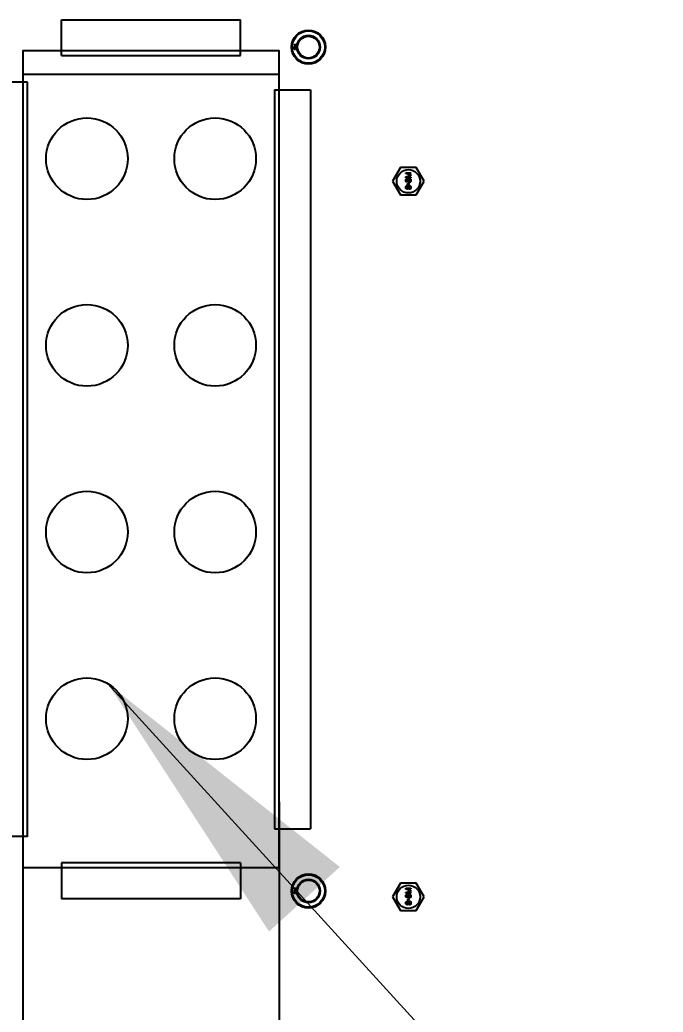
# Model space of a CAD drawing. Extents: x 59521 to 184406, y -1257 to 56672.
# Drawn here: x 70215.5 to 70381, y 9090 to 9345.2 of the extents above; entities that cross this region are included whole.
import ezdxf

# ---------------------------------------------------------------- set-up
doc = ezdxf.new("R2010")
doc.units = 0
doc.header["$MEASUREMENT"] = 0
doc.header["$PDMODE"] = 2
doc.header["$PDSIZE"] = 0.2
doc.layers.get('0').update_dxf_attribs({"linetype": 'CONTINUOUS'})
doc.layers.get('DEFPOINTS').update_dxf_attribs({"linetype": 'CONTINUOUS'})
for name, color, linetype in [('2401-00389_NFHS-M6-8_0', 7, 'CONTINUOUS'), ('2403-00165_B-M5-1_0', 7, 'CONTINUOUS'), ('4209-DBFS01_0', 7, 'CONTINUOUS'), ('4215-12648_0', 7, 'CONTINUOUS'), ('DT-240_0', 7, 'CONTINUOUS')]:
    doc.layers.add(name, color=color, linetype=linetype)
doc.layers.add('THICK', color=7, linetype='CONTINUOUS', lineweight=0)
doc.styles.get("Standard").update_dxf_attribs({"font": '', "height": 60})
doc.styles.add('仿宋', font='', dxfattribs={"width": 0.8})
doc.styles.get('Standard').set_extended_font_data('SimSun')
doc.styles.get('仿宋').set_extended_font_data('SimSun')
doc.dimstyles.new('12倍', dxfattribs={"dimscale": 21, "dimtxt": 3.5, "dimasz": 2.5, "dimexe": 1.5, "dimexo": 0, "dimgap": 1, "dimtad": 1, "dimtoh": 1, "dimdsep": 46, "dimtxsty": '仿宋', "dimcen": 2.5, "dimdle": 5, "dimclrd": 4, "dimclre": 4, "dimclrt": 3, "dimadec": 0, "dimazin": 0, "dimtfac": 1, "dimtmove": 0, "dimatfit": 3, "dimfxl": 1, "dimtolj": 1, "dimarcsym": 0})
doc.dimstyles.new('DJ', dxfattribs={"dimtxt": 75, "dimasz": 75, "dimexe": 20, "dimexo": 0, "dimgap": 20, "dimtad": 1, "dimdec": 1, "dimtxsty": 'Standard', "dimcen": 10, "dimclrd": 95, "dimclre": 95, "dimclrt": 95, "dimadec": 0, "dimazin": 0, "dimtfac": 1, "dimtdec": 1, "dimtmove": 1, "dimatfit": 3, "dimfxl": 1, "dimlwd": 13, "dimlwe": 15, "dimarcsym": 0})

# ---------------------------------------------------------------- blocks, each defined once
blk = doc.blocks.new('ju7888')
at = {"color": 6}
blk.add_lwpolyline([(291.29, -1195.58), (357.29, -1195.58), (357.29, -985.58), (291.29, -985.58)], close=True, dxfattribs=at)
at = {"layer": '2401-00389_NFHS-M6-8_0', "color": 87, "linetype": 'Continuous'}
for p, q in [((388.47, -1015.58), (386.45, -1019.08)), ((392.51, -1015.58), (388.47, -1015.58)), ((389.84, -1017.12), (389.84, -1016.88)), ((389.84, -1016.88), (391.14, -1016.88)), ((391, -1017.53), (389.84, -1017.12)), ((389.84, -1017.93), (391, -1017.53)), ((389.84, -1018.18), (389.84, -1017.93)), ((390.12, -1017.04), (391.14, -1017.42)), ((391.14, -1017.04), (390.12, -1017.04)), ((391.14, -1017.63), (390.12, -1018.01)), ((390.12, -1018.01), (391.14, -1018.01)), ((391.14, -1016.88), (391.14, -1017.04)), ((391.14, -1017.42), (391.14, -1017.63)), ((391.14, -1018.01), (391.14, -1018.18)), ((394.53, -1019.08), (392.51, -1015.58)), ((386.45, -1019.08), (388.47, -1022.58)), ((391.14, -1018.18), (389.84, -1018.18)), ((389.84, -1018.83), (389.87, -1018.69)), ((389.84, -1018.93), (389.84, -1018.83)), ((389.87, -1019.07), (389.84, -1018.93)), ((389.84, -1020.61), (389.87, -1020.48)), ((389.84, -1020.72), (389.84, -1020.61)), ((389.87, -1018.69), (389.95, -1018.55)), ((389.95, -1019.2), (389.87, -1019.07)), ((389.87, -1020.48), (389.95, -1020.34)), ((389.95, -1018.55), (390.06, -1018.47)), ((390.06, -1019.29), (389.95, -1019.2)), ((389.95, -1020.34), (390.03, -1020.26)), ((390, -1018.72), (389.98, -1018.8)), ((389.98, -1018.8), (389.98, -1018.96)), ((389.98, -1018.96), (390, -1019.04)), ((390, -1020.5), (389.98, -1020.61)), ((389.98, -1020.61), (389.98, -1020.72)), ((390.06, -1018.64), (390, -1018.72)), ((390, -1019.04), (390.06, -1019.12)), ((390.09, -1020.4), (390, -1020.5)), ((390.03, -1020.26), (390.17, -1020.21)), ((390.06, -1018.47), (390.2, -1018.42)), ((390.14, -1018.58), (390.06, -1018.64)), ((390.06, -1019.12), (390.14, -1019.18)), ((390.14, -1019.31), (390.06, -1019.29)), ((390.17, -1020.34), (390.09, -1020.4)), ((390.23, -1018.55), (390.14, -1018.58)), ((390.14, -1019.18), (390.14, -1019.31)), ((390.17, -1020.21), (390.25, -1020.21)), ((390.23, -1020.34), (390.17, -1020.34)), ((390.2, -1018.42), (390.39, -1018.39)), ((390.39, -1018.53), (390.23, -1018.55)), ((390.23, -1019.8), (390.23, -1019.75)), ((390.23, -1019.75), (390.42, -1019.75)), ((390.42, -1019.8), (390.23, -1019.8)), ((390.31, -1020.4), (390.23, -1020.34)), ((390.25, -1020.21), (390.36, -1020.26)), ((390.28, -1019.61), (390.31, -1019.58)), ((390.42, -1019.75), (390.28, -1019.61)), ((390.28, -1019.94), (390.42, -1019.8)), ((390.31, -1019.96), (390.28, -1019.94)), ((390.31, -1018.83), (390.34, -1018.69)), ((390.31, -1018.96), (390.31, -1018.83)), ((390.34, -1019.1), (390.31, -1018.96)), ((390.31, -1019.58), (390.47, -1019.75)), ((390.47, -1019.8), (390.31, -1019.96)), ((390.39, -1020.5), (390.31, -1020.4)), ((390.34, -1018.69), (390.45, -1018.53)), ((390.42, -1019.23), (390.34, -1019.1)), ((390.36, -1020.26), (390.45, -1020.34)), ((390.39, -1018.39), (390.59, -1018.39)), ((390.45, -1018.53), (390.39, -1018.53)), ((390.42, -1020.61), (390.39, -1020.5)), ((390.5, -1019.31), (390.42, -1019.23)), ((390.42, -1020.72), (390.42, -1020.61)), ((390.47, -1018.72), (390.45, -1018.8)), ((390.45, -1018.8), (390.45, -1018.99)), ((390.45, -1018.99), (390.47, -1019.07)), ((390.45, -1020.34), (390.47, -1020.4)), ((390.53, -1018.64), (390.47, -1018.72)), ((390.47, -1019.07), (390.53, -1019.15)), ((390.47, -1019.75), (390.64, -1019.58)), ((390.64, -1019.96), (390.47, -1019.8)), ((390.47, -1020.4), (390.5, -1020.34)), ((390.64, -1019.37), (390.5, -1019.31)), ((390.5, -1020.34), (390.59, -1020.23)), ((390.59, -1018.58), (390.53, -1018.64)), ((390.53, -1019.15), (390.59, -1019.2)), ((390.67, -1019.61), (390.53, -1019.75)), ((390.53, -1019.75), (390.72, -1019.75)), ((390.53, -1019.8), (390.67, -1019.94)), ((390.72, -1019.8), (390.53, -1019.8)), ((390.56, -1020.5), (390.53, -1020.61)), ((390.53, -1020.61), (390.53, -1020.72)), ((390.61, -1020.4), (390.56, -1020.5)), ((390.59, -1018.39), (390.78, -1018.42)), ((390.67, -1018.55), (390.59, -1018.58)), ((390.59, -1019.2), (390.67, -1019.23)), ((390.59, -1020.23), (390.72, -1020.18)), ((390.72, -1020.31), (390.61, -1020.4)), ((390.78, -1019.37), (390.64, -1019.37)), ((390.64, -1019.58), (390.67, -1019.61)), ((390.67, -1019.94), (390.64, -1019.96)), ((390.75, -1018.55), (390.67, -1018.55)), ((390.67, -1019.23), (390.75, -1019.23)), ((390.72, -1019.75), (390.72, -1019.8)), ((390.72, -1020.18), (390.81, -1020.18)), ((390.81, -1020.31), (390.72, -1020.31)), ((390.83, -1018.58), (390.75, -1018.55)), ((390.75, -1019.23), (390.83, -1019.2)), ((390.78, -1018.42), (390.92, -1018.47)), ((390.92, -1019.31), (390.78, -1019.37)), ((390.81, -1020.18), (390.94, -1020.23)), ((390.92, -1020.4), (390.81, -1020.31)), ((390.92, -1018.64), (390.83, -1018.58)), ((390.83, -1019.2), (390.92, -1019.15)), ((390.92, -1018.47), (391.03, -1018.55)), ((390.97, -1018.72), (390.92, -1018.64)), ((390.92, -1019.15), (390.97, -1019.07)), ((391.03, -1019.23), (390.92, -1019.31)), ((390.97, -1020.5), (390.92, -1020.4)), ((390.94, -1020.23), (391.03, -1020.31)), ((391, -1018.8), (390.97, -1018.72)), ((390.97, -1019.07), (391, -1018.99)), ((391, -1020.61), (390.97, -1020.5)), ((391, -1018.99), (391, -1018.8)), ((391, -1020.72), (391, -1020.61)), ((391.03, -1018.55), (391.11, -1018.69)), ((391.11, -1019.1), (391.03, -1019.23)), ((391.03, -1020.31), (391.11, -1020.45)), ((391.11, -1018.69), (391.14, -1018.83)), ((391.14, -1018.96), (391.11, -1019.1)), ((391.11, -1020.45), (391.14, -1020.59)), ((391.14, -1018.83), (391.14, -1018.96)), ((391.14, -1020.59), (391.14, -1020.75)), ((392.51, -1022.58), (394.53, -1019.08)), ((388.47, -1022.58), (392.51, -1022.58)), ((389.87, -1020.86), (389.84, -1020.72)), ((389.95, -1020.99), (389.87, -1020.86)), ((390.03, -1021.07), (389.95, -1020.99)), ((389.98, -1020.72), (390, -1020.83)), ((390, -1020.83), (390.09, -1020.94)), ((390.17, -1021.13), (390.03, -1021.07)), ((390.09, -1020.94), (390.17, -1020.99)), ((390.17, -1020.99), (390.23, -1020.99)), ((390.25, -1021.13), (390.17, -1021.13)), ((390.23, -1020.99), (390.31, -1020.94)), ((390.36, -1021.07), (390.25, -1021.13)), ((390.31, -1020.94), (390.39, -1020.83)), ((390.45, -1020.99), (390.36, -1021.07)), ((390.39, -1020.83), (390.42, -1020.72)), ((390.47, -1020.94), (390.45, -1020.99)), ((390.5, -1020.99), (390.47, -1020.94)), ((390.59, -1021.1), (390.5, -1020.99)), ((390.53, -1020.72), (390.56, -1020.83)), ((390.56, -1020.83), (390.61, -1020.94)), ((390.72, -1021.15), (390.59, -1021.1)), ((390.61, -1020.94), (390.72, -1021.02)), ((390.72, -1021.02), (390.81, -1021.02)), ((390.81, -1021.15), (390.72, -1021.15)), ((390.81, -1021.02), (390.92, -1020.94)), ((390.94, -1021.1), (390.81, -1021.15)), ((390.92, -1020.94), (390.97, -1020.83)), ((391.03, -1021.02), (390.94, -1021.1)), ((390.97, -1020.83), (391, -1020.72)), ((391.11, -1020.88), (391.03, -1021.02)), ((391.14, -1020.75), (391.11, -1020.88)), ((388.47, -1199.58), (386.45, -1203.08)), ((392.51, -1199.58), (388.47, -1199.58)), ((389.84, -1201.12), (389.84, -1200.88)), ((389.84, -1200.88), (391.14, -1200.88)), ((391, -1201.53), (389.84, -1201.12)), ((389.84, -1201.93), (391, -1201.53)), ((390.12, -1201.04), (391.14, -1201.42)), ((391.14, -1201.04), (390.12, -1201.04)), ((391.14, -1201.63), (390.12, -1202.01)), ((391.14, -1200.88), (391.14, -1201.04)), ((391.14, -1201.42), (391.14, -1201.63)), ((394.53, -1203.08), (392.51, -1199.58)), ((386.45, -1203.08), (388.47, -1206.58)), ((389.84, -1202.18), (389.84, -1201.93)), ((391.14, -1202.18), (389.84, -1202.18)), ((389.84, -1202.83), (389.87, -1202.69)), ((389.84, -1202.93), (389.84, -1202.83)), ((389.87, -1203.07), (389.84, -1202.93)), ((389.87, -1202.69), (389.95, -1202.55)), ((389.95, -1203.2), (389.87, -1203.07)), ((389.87, -1204.48), (389.95, -1204.34)), ((389.95, -1202.55), (390.06, -1202.47)), ((390.06, -1203.29), (389.95, -1203.2)), ((389.95, -1204.34), (390.03, -1204.26)), ((390, -1202.72), (389.98, -1202.8)), ((389.98, -1202.8), (389.98, -1202.96)), ((389.98, -1202.96), (390, -1203.04)), ((390.06, -1202.64), (390, -1202.72)), ((390, -1203.04), (390.06, -1203.12)), ((390.03, -1204.26), (390.17, -1204.21)), ((390.06, -1202.47), (390.2, -1202.42)), ((390.14, -1202.58), (390.06, -1202.64)), ((390.06, -1203.12), (390.14, -1203.18)), ((390.14, -1203.31), (390.06, -1203.29)), ((390.17, -1204.34), (390.09, -1204.4)), ((390.12, -1202.01), (391.14, -1202.01)), ((390.23, -1202.55), (390.14, -1202.58)), ((390.14, -1203.18), (390.14, -1203.31)), ((390.17, -1204.21), (390.25, -1204.21)), ((390.23, -1204.34), (390.17, -1204.34)), ((390.2, -1202.42), (390.39, -1202.39)), ((390.39, -1202.53), (390.23, -1202.55)), ((390.23, -1203.8), (390.23, -1203.75)), ((390.23, -1203.75), (390.42, -1203.75)), ((390.42, -1203.8), (390.23, -1203.8)), ((390.31, -1204.4), (390.23, -1204.34)), ((390.25, -1204.21), (390.36, -1204.26)), ((390.28, -1203.61), (390.31, -1203.58)), ((390.42, -1203.75), (390.28, -1203.61)), ((390.28, -1203.94), (390.42, -1203.8)), ((390.31, -1203.96), (390.28, -1203.94)), ((390.31, -1202.83), (390.34, -1202.69)), ((390.31, -1202.96), (390.31, -1202.83)), ((390.34, -1203.1), (390.31, -1202.96)), ((390.31, -1203.58), (390.47, -1203.75)), ((390.47, -1203.8), (390.31, -1203.96)), ((390.34, -1202.69), (390.45, -1202.53)), ((390.42, -1203.23), (390.34, -1203.1)), ((390.36, -1204.26), (390.45, -1204.34)), ((390.39, -1202.39), (390.59, -1202.39)), ((390.45, -1202.53), (390.39, -1202.53)), ((390.5, -1203.31), (390.42, -1203.23)), ((390.47, -1202.72), (390.45, -1202.8)), ((390.45, -1202.8), (390.45, -1202.99)), ((390.45, -1202.99), (390.47, -1203.07)), ((390.45, -1204.34), (390.47, -1204.4)), ((390.53, -1202.64), (390.47, -1202.72)), ((390.47, -1203.07), (390.53, -1203.15)), ((390.47, -1203.75), (390.64, -1203.58)), ((390.64, -1203.96), (390.47, -1203.8)), ((390.47, -1204.4), (390.5, -1204.34)), ((390.64, -1203.37), (390.5, -1203.31)), ((390.5, -1204.34), (390.59, -1204.23)), ((390.59, -1202.58), (390.53, -1202.64)), ((390.53, -1203.15), (390.59, -1203.2)), ((390.67, -1203.61), (390.53, -1203.75)), ((390.53, -1203.75), (390.72, -1203.75)), ((390.53, -1203.8), (390.67, -1203.94)), ((390.72, -1203.8), (390.53, -1203.8)), ((390.59, -1202.39), (390.78, -1202.42)), ((390.67, -1202.55), (390.59, -1202.58)), ((390.59, -1203.2), (390.67, -1203.23)), ((390.59, -1204.23), (390.72, -1204.18)), ((390.72, -1204.31), (390.61, -1204.4)), ((390.78, -1203.37), (390.64, -1203.37)), ((390.64, -1203.58), (390.67, -1203.61)), ((390.67, -1203.94), (390.64, -1203.96)), ((390.75, -1202.55), (390.67, -1202.55)), ((390.67, -1203.23), (390.75, -1203.23)), ((390.72, -1203.75), (390.72, -1203.8)), ((390.72, -1204.18), (390.81, -1204.18)), ((390.81, -1204.31), (390.72, -1204.31)), ((390.83, -1202.58), (390.75, -1202.55)), ((390.75, -1203.23), (390.83, -1203.2)), ((390.78, -1202.42), (390.92, -1202.47)), ((390.92, -1203.31), (390.78, -1203.37)), ((390.81, -1204.18), (390.94, -1204.23)), ((390.92, -1204.4), (390.81, -1204.31)), ((390.92, -1202.64), (390.83, -1202.58)), ((390.83, -1203.2), (390.92, -1203.15)), ((390.92, -1202.47), (391.03, -1202.55)), ((390.97, -1202.72), (390.92, -1202.64)), ((390.92, -1203.15), (390.97, -1203.07)), ((391.03, -1203.23), (390.92, -1203.31)), ((390.94, -1204.23), (391.03, -1204.31)), ((391, -1202.8), (390.97, -1202.72)), ((390.97, -1203.07), (391, -1202.99)), ((391, -1202.99), (391, -1202.8)), ((391.03, -1202.55), (391.11, -1202.69)), ((391.11, -1203.1), (391.03, -1203.23)), ((391.03, -1204.31), (391.11, -1204.45)), ((391.11, -1202.69), (391.14, -1202.83)), ((391.14, -1202.96), (391.11, -1203.1)), ((391.14, -1202.01), (391.14, -1202.18)), ((391.14, -1202.83), (391.14, -1202.96)), ((392.51, -1206.58), (394.53, -1203.08)), ((388.47, -1206.58), (392.51, -1206.58)), ((389.84, -1204.61), (389.87, -1204.48)), ((389.84, -1204.72), (389.84, -1204.61)), ((389.87, -1204.86), (389.84, -1204.72)), ((389.95, -1204.99), (389.87, -1204.86)), ((390.03, -1205.07), (389.95, -1204.99)), ((390, -1204.5), (389.98, -1204.61)), ((389.98, -1204.61), (389.98, -1204.72)), ((389.98, -1204.72), (390, -1204.83)), ((390.09, -1204.4), (390, -1204.5)), ((390, -1204.83), (390.09, -1204.94)), ((390.17, -1205.13), (390.03, -1205.07)), ((390.09, -1204.94), (390.17, -1204.99)), ((390.17, -1204.99), (390.23, -1204.99)), ((390.25, -1205.13), (390.17, -1205.13)), ((390.23, -1204.99), (390.31, -1204.94)), ((390.36, -1205.07), (390.25, -1205.13)), ((390.39, -1204.5), (390.31, -1204.4)), ((390.31, -1204.94), (390.39, -1204.83)), ((390.45, -1204.99), (390.36, -1205.07)), ((390.42, -1204.61), (390.39, -1204.5)), ((390.39, -1204.83), (390.42, -1204.72)), ((390.42, -1204.72), (390.42, -1204.61)), ((390.47, -1204.94), (390.45, -1204.99)), ((390.5, -1204.99), (390.47, -1204.94)), ((390.59, -1205.1), (390.5, -1204.99)), ((390.56, -1204.5), (390.53, -1204.61)), ((390.53, -1204.61), (390.53, -1204.72)), ((390.53, -1204.72), (390.56, -1204.83)), ((390.61, -1204.4), (390.56, -1204.5)), ((390.56, -1204.83), (390.61, -1204.94)), ((390.72, -1205.15), (390.59, -1205.1)), ((390.61, -1204.94), (390.72, -1205.02)), ((390.72, -1205.02), (390.81, -1205.02)), ((390.81, -1205.15), (390.72, -1205.15)), ((390.81, -1205.02), (390.92, -1204.94)), ((390.94, -1205.1), (390.81, -1205.15)), ((390.97, -1204.5), (390.92, -1204.4)), ((390.92, -1204.94), (390.97, -1204.83)), ((391.03, -1205.02), (390.94, -1205.1)), ((391, -1204.61), (390.97, -1204.5)), ((390.97, -1204.83), (391, -1204.72)), ((391, -1204.72), (391, -1204.61)), ((391.11, -1204.88), (391.03, -1205.02)), ((391.11, -1204.45), (391.14, -1204.59)), ((391.14, -1204.75), (391.11, -1204.88)), ((391.14, -1204.59), (391.14, -1204.75))]:
    blk.add_line(p, q, dxfattribs=at)
at = {"layer": '2403-00165_B-M5-1_0', "color": 87, "linetype": 'Continuous'}
for p, q in [((361.09, -984.01), (361.09, -983.88)), ((361.09, -983.88), (361.79, -983.88)), ((361.71, -984.23), (361.09, -984.01)), ((361.09, -984.44), (361.71, -984.23)), ((361.09, -984.58), (361.09, -984.44)), ((361.78, -984.58), (361.09, -984.58)), ((361.09, -985.19), (361.09, -984.69)), ((361.09, -984.69), (361.48, -984.69)), ((361.16, -984.76), (361.16, -985.19)), ((361.4, -984.76), (361.16, -984.76)), ((361.24, -983.96), (361.79, -984.17)), ((361.79, -983.96), (361.24, -983.96)), ((361.79, -984.28), (361.24, -984.49)), ((361.24, -984.49), (361.78, -984.49)), ((361.34, -984.91), (361.36, -984.84)), ((361.34, -985), (361.34, -984.91)), ((361.36, -984.84), (361.4, -984.76)), ((361.43, -984.85), (361.42, -984.91)), ((361.42, -984.91), (361.42, -985)), ((361.48, -984.79), (361.43, -984.85)), ((361.48, -984.69), (361.48, -984.79)), ((361.61, -984.69), (361.67, -984.72)), ((361.61, -984.78), (361.61, -984.69)), ((361.67, -984.81), (361.61, -984.78)), ((361.67, -984.72), (361.73, -984.76)), ((361.7, -984.85), (361.67, -984.81)), ((361.71, -984.91), (361.7, -984.85)), ((361.71, -985), (361.71, -984.91)), ((361.73, -984.76), (361.77, -984.84)), ((361.77, -984.84), (361.79, -984.91)), ((361.79, -983.88), (361.79, -983.96)), ((361.79, -984.17), (361.79, -984.28)), ((361.79, -984.91), (361.79, -985)), ((361.16, -985.19), (361.09, -985.19)), ((361.36, -985.07), (361.34, -985)), ((361.4, -985.14), (361.36, -985.07)), ((361.46, -985.19), (361.4, -985.14)), ((361.42, -985), (361.43, -985.06)), ((361.43, -985.06), (361.46, -985.1)), ((361.46, -985.1), (361.51, -985.13)), ((361.54, -985.22), (361.46, -985.19)), ((361.51, -985.13), (361.55, -985.14)), ((361.59, -985.22), (361.54, -985.22)), ((361.55, -985.14), (361.58, -985.14)), ((361.58, -985.14), (361.62, -985.13)), ((361.67, -985.19), (361.59, -985.22)), ((361.62, -985.13), (361.67, -985.1)), ((361.67, -985.1), (361.7, -985.06)), ((361.73, -985.14), (361.67, -985.19)), ((361.7, -985.06), (361.71, -985)), ((361.77, -985.07), (361.73, -985.14)), ((361.79, -985), (361.77, -985.07)), ((361.09, -1201.01), (361.09, -1200.88)), ((361.09, -1200.88), (361.79, -1200.88)), ((361.71, -1201.23), (361.09, -1201.01)), ((361.09, -1201.44), (361.71, -1201.23)), ((361.09, -1201.58), (361.09, -1201.44)), ((361.78, -1201.58), (361.09, -1201.58)), ((361.09, -1202.19), (361.09, -1201.69)), ((361.09, -1201.69), (361.48, -1201.69)), ((361.16, -1201.76), (361.16, -1202.19)), ((361.4, -1201.76), (361.16, -1201.76)), ((361.24, -1200.96), (361.79, -1201.17)), ((361.79, -1200.96), (361.24, -1200.96)), ((361.79, -1201.28), (361.24, -1201.49)), ((361.24, -1201.49), (361.78, -1201.49)), ((361.36, -1201.84), (361.4, -1201.76)), ((361.48, -1201.79), (361.43, -1201.85)), ((361.48, -1201.69), (361.48, -1201.79)), ((361.61, -1201.69), (361.67, -1201.72)), ((361.61, -1201.78), (361.61, -1201.69)), ((361.67, -1201.81), (361.61, -1201.78)), ((361.67, -1201.72), (361.73, -1201.76)), ((361.7, -1201.85), (361.67, -1201.81)), ((361.73, -1201.76), (361.77, -1201.84)), ((361.79, -1200.88), (361.79, -1200.96)), ((361.79, -1201.17), (361.79, -1201.28)), ((361.16, -1202.19), (361.09, -1202.19)), ((361.34, -1201.91), (361.36, -1201.84)), ((361.34, -1202), (361.34, -1201.91)), ((361.36, -1202.07), (361.34, -1202)), ((361.4, -1202.14), (361.36, -1202.07)), ((361.46, -1202.19), (361.4, -1202.14)), ((361.43, -1201.85), (361.42, -1201.91)), ((361.42, -1201.91), (361.42, -1202)), ((361.42, -1202), (361.43, -1202.06)), ((361.43, -1202.06), (361.46, -1202.1)), ((361.46, -1202.1), (361.51, -1202.13)), ((361.54, -1202.22), (361.46, -1202.19)), ((361.51, -1202.13), (361.55, -1202.14)), ((361.59, -1202.22), (361.54, -1202.22)), ((361.55, -1202.14), (361.58, -1202.14)), ((361.58, -1202.14), (361.62, -1202.13)), ((361.67, -1202.19), (361.59, -1202.22)), ((361.62, -1202.13), (361.67, -1202.1)), ((361.67, -1202.1), (361.7, -1202.06)), ((361.73, -1202.14), (361.67, -1202.19)), ((361.71, -1201.91), (361.7, -1201.85)), ((361.7, -1202.06), (361.71, -1202)), ((361.71, -1202), (361.71, -1201.91)), ((361.77, -1202.07), (361.73, -1202.14)), ((361.77, -1201.84), (361.79, -1201.91)), ((361.79, -1202), (361.77, -1202.07)), ((361.79, -1201.91), (361.79, -1202))]:
    blk.add_line(p, q, dxfattribs=at)
for centre, radius in [((364.79, -984.58), 4.38), ((364.79, -984.58), 4.17), ((364.79, -984.58), 3.01), ((364.79, -984.58), 2.81), ((364.79, -1201.58), 4.38), ((364.79, -1201.58), 4.17), ((364.79, -1201.58), 3.01), ((364.79, -1201.58), 2.81)]:
    blk.add_circle(centre, radius, dxfattribs=at)
at = {"layer": '4209-DBFS01_0', "color": 87, "linetype": 'Continuous'}
blk.add_line((291.29, -991.58), (357.29, -991.58), dxfattribs=at)
at = {"layer": '4215-12648_0', "color": 87, "linetype": 'Continuous'}
for p, q in [((301.29, -986.78), (301.29, -977.58)), ((301.29, -977.58), (347.29, -977.58)), ((347.29, -986.78), (347.29, -977.58)), ((291.29, -985.58), (291.29, -993.58)), ((301.29, -985.58), (291.29, -985.58)), ((301.29, -986.78), (347.29, -986.78)), ((357.29, -985.58), (347.29, -985.58)), ((357.29, -995.58), (357.29, -985.58)), ((292.49, -993.58), (283.29, -993.58)), ((292.49, -1187.58), (292.49, -993.58)), ((356.09, -995.58), (356.09, -1185.58)), ((356.09, -995.58), (365.29, -995.58)), ((365.29, -995.58), (365.29, -1185.58)), ((356.09, -1185.58), (365.29, -1185.58)), ((357.29, -1195.58), (357.29, -1185.58)), ((292.49, -1187.58), (283.29, -1187.58)), ((291.29, -1187.58), (291.29, -1195.58)), ((291.29, -1195.58), (301.29, -1195.58)), ((301.29, -1194.38), (301.29, -1203.58)), ((347.29, -1194.38), (301.29, -1194.38)), ((347.29, -1194.38), (347.29, -1203.58)), ((347.29, -1195.58), (357.29, -1195.58)), ((347.29, -1203.58), (301.29, -1203.58))]:
    blk.add_line(p, q, dxfattribs=at)
for centre in [(390.49, -1019.08), (390.49, -1203.08)]:
    blk.add_circle(centre, 3, dxfattribs=at)
at = {"layer": 'DT-240_0', "color": 87, "linetype": 'Continuous'}
for centre in [(307.79, -1013.28), (340.79, -1013.28), (307.79, -1061.28), (340.79, -1061.28), (307.79, -1109.28), (340.79, -1109.28), (307.79, -1157.28), (340.79, -1157.28)]:
    blk.add_circle(centre, 10.5, dxfattribs=at)
blk = doc.blocks.new('*D190')
at = {"color": 4, "linetype": 'Continuous', "lineweight": -2, "transparency": 16777216}
for p, q in [((70054.24, 9144.11), (70054.24, 8865.5)), ((70216.24, 9144.11), (70216.24, 8865.5)), ((70106.74, 8897), (70163.74, 8897))]:
    blk.add_line(p, q, dxfattribs=at)
at = {"color": 4, "transparency": 16777216}
for points in [[(70106.74, 8905.75), (70106.74, 8888.25), (70054.24, 8897)], [(70163.74, 8905.75), (70163.74, 8888.25), (70216.24, 8897)]]:
    blk.add_solid(points, dxfattribs=at)
at = {"layer": 'DEFPOINTS', "color": 0, "transparency": 16777216}
for p in [(70054.24, 9144.11), (70216.24, 9144.11), (70216.24, 8897)]:
    blk.add_point(p, dxfattribs=at)
at = {"color": 3, "transparency": 16777216, "insert": (70135.24, 8954.75), "char_height": 73.5, "attachment_point": 5, "style": '仿宋'}
blk.add_mtext('\\A1;162', dxfattribs=at)
blk = doc.blocks.new('*D191')
at = {"color": 4, "linetype": 'Continuous', "lineweight": -2, "transparency": 16777216}
for p, q in [((70216.24, 9144.11), (70216.24, 8719.97)), ((70282.24, 9144.11), (70282.24, 8719.97)), ((70163.74, 8751.47), (70111.24, 8751.47)), ((70216.24, 8751.47), (70282.24, 8751.47)), ((70334.74, 8751.47), (70387.24, 8751.47))]:
    blk.add_line(p, q, dxfattribs=at)
at = {"color": 4, "transparency": 16777216}
for points in [[(70163.74, 8760.22), (70163.74, 8742.72), (70216.24, 8751.47)], [(70334.74, 8760.22), (70334.74, 8742.72), (70282.24, 8751.47)]]:
    blk.add_solid(points, dxfattribs=at)
at = {"layer": 'DEFPOINTS', "color": 0, "transparency": 16777216}
for p in [(70216.24, 9144.11), (70282.24, 9144.11), (70282.24, 8751.47)]:
    blk.add_point(p, dxfattribs=at)
at = {"color": 3, "transparency": 16777216, "insert": (70249.24, 8809.22), "char_height": 73.5, "attachment_point": 5, "style": '仿宋'}
blk.add_mtext('\\A1;66', dxfattribs=at)
blk = doc.blocks.new('*D192')
at = {"color": 4, "linetype": 'Continuous', "lineweight": -2, "transparency": 16777216}
for p, q in [((70282.24, 9144.11), (70282.24, 8865.5)), ((70743.24, 9144.11), (70743.24, 8865.5)), ((70334.74, 8897), (70690.74, 8897))]:
    blk.add_line(p, q, dxfattribs=at)
at = {"color": 4, "transparency": 16777216}
for points in [[(70334.74, 8905.75), (70334.74, 8888.25), (70282.24, 8897)], [(70690.74, 8905.75), (70690.74, 8888.25), (70743.24, 8897)]]:
    blk.add_solid(points, dxfattribs=at)
at = {"layer": 'DEFPOINTS', "color": 0, "transparency": 16777216}
for p in [(70282.24, 9144.11), (70743.24, 9144.11), (70743.24, 8897)]:
    blk.add_point(p, dxfattribs=at)
at = {"color": 3, "transparency": 16777216, "insert": (70512.74, 8954.75), "char_height": 73.5, "attachment_point": 5, "style": '仿宋'}
blk.add_mtext('\\A1;461', dxfattribs=at)

msp = doc.modelspace()

# ---------------------------------------------------------------- block references
msp.add_blockref('ju7888', (69924.951, 10322.733))

# ---------------------------------------------------------------- dimensions: what is measured, and where the dimension line sits
for base, p1, p2, picture, middle in [((70216.239, 8896.997), (70054.239, 9144.107), (70216.239, 9144.107), '*D190', (70135.239, 8954.747)), ((70743.239, 8896.997), (70282.239, 9144.107), (70743.239, 9144.107), '*D192', (70512.739, 8954.747))]:
    dim = msp.add_linear_dim(base=base, p1=p1, p2=p2, dimstyle='12倍')
    dim.commit()
    dim.dimension.update_dxf_attribs({"geometry": picture, "text_midpoint": middle})
dim = msp.add_linear_dim(base=(70282.239, 8751.474), p1=(70216.239, 9144.107), p2=(70282.239, 9144.107), dimstyle='12倍')
dim.commit()
dim.dimension.update_dxf_attribs({"geometry": '*D191', "text_midpoint": (70249.239, 8751.474), "dimtype": 160})

# ---------------------------------------------------------------- leaders
at = {"layer": 'THICK', "lineweight": -3}
for points in [[(68754.607, 9203.02), (71265.16, 8048.241)], [(69474.821, 9203.372), (71265.16, 8048.241)], [(70238.168, 9174.446), (71265.16, 8048.241), (72180.183, 8048.241)]]:
    msp.add_leader(points, dimstyle='DJ', override={"dimtad": 0, "dimfxl": 1.25, "dimarcsym": 1}, dxfattribs=at)

doc.saveas('drawing.dxf')
